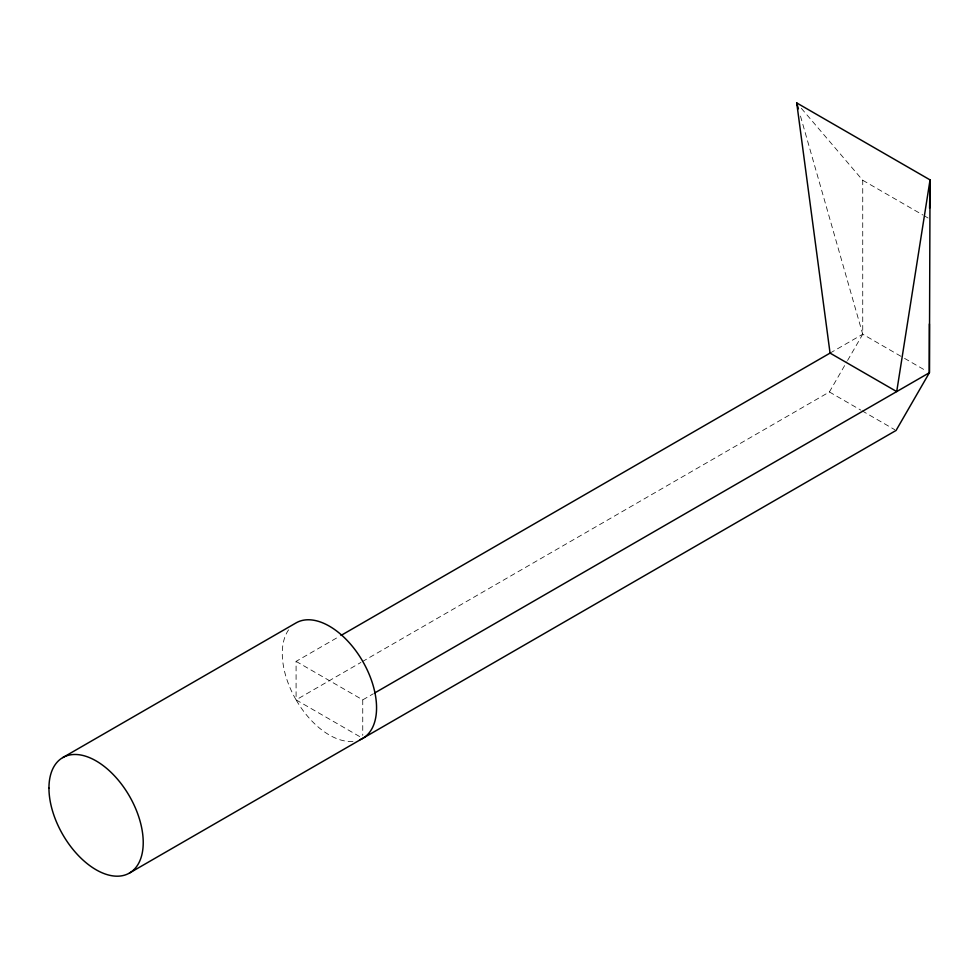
<?xml version="1.0" encoding="UTF-8"?>
<svg xmlns="http://www.w3.org/2000/svg" width="979" height="979" viewBox="0 0 979 979"><rect width="100%" height="100%" fill="white"/><g stroke="black" fill="none" stroke-linecap="round" stroke-linejoin="round"><path stroke-width="0.73" stroke-dasharray="4.89 3.67" d="M362.254 661.669L829.397 391.967L846.823 361.789M847.581 360.468L862.732 334.231L862.732 180.271L800.663 107.531M352.978 741.372A66.67 38.487 60 0 1 296.086 699.875L296.086 661.376L339.701 636.203M830.057 353.101L862.732 334.231L903.25 357.629M288.597 629.84A66.67 38.487 60 0 0 296.086 699.875L360.933 662.428M296.086 661.376L362.744 699.875L373.317 693.768M862.732 180.271L922.854 214.988M924.164 215.747L928.092 218.011M904.559 358.375L926.783 371.212M829.397 391.967L860.774 410.079M862.071 410.825L894.757 429.695M296.086 699.875L360.137 736.844M800.479 116.097L862.732 334.231M362.744 699.875L362.744 735.4"/><path stroke-width="1.47" d="M929.573 208.294L930.05 179.891L796.722 102.917L830.057 353.101L896.715 391.588L930.05 179.891L929.389 372.718L896.066 430.454L129.424 873.072M62.754 757.599L296.086 622.889A66.67 38.487 60 0 1 363.968 663.542A66.67 38.487 60 0 1 360.174 739.634M341.022 635.432L830.057 353.101M374.639 692.997L929.389 372.718L929.389 323.939M796.722 102.917L798.387 108.779M48.95 788.119A66.67 38.487 60 0 0 119.658 876.083A66.67 38.487 60 0 0 119.658 781.805A66.67 38.487 60 0 0 48.95 788.119"/></g></svg>
